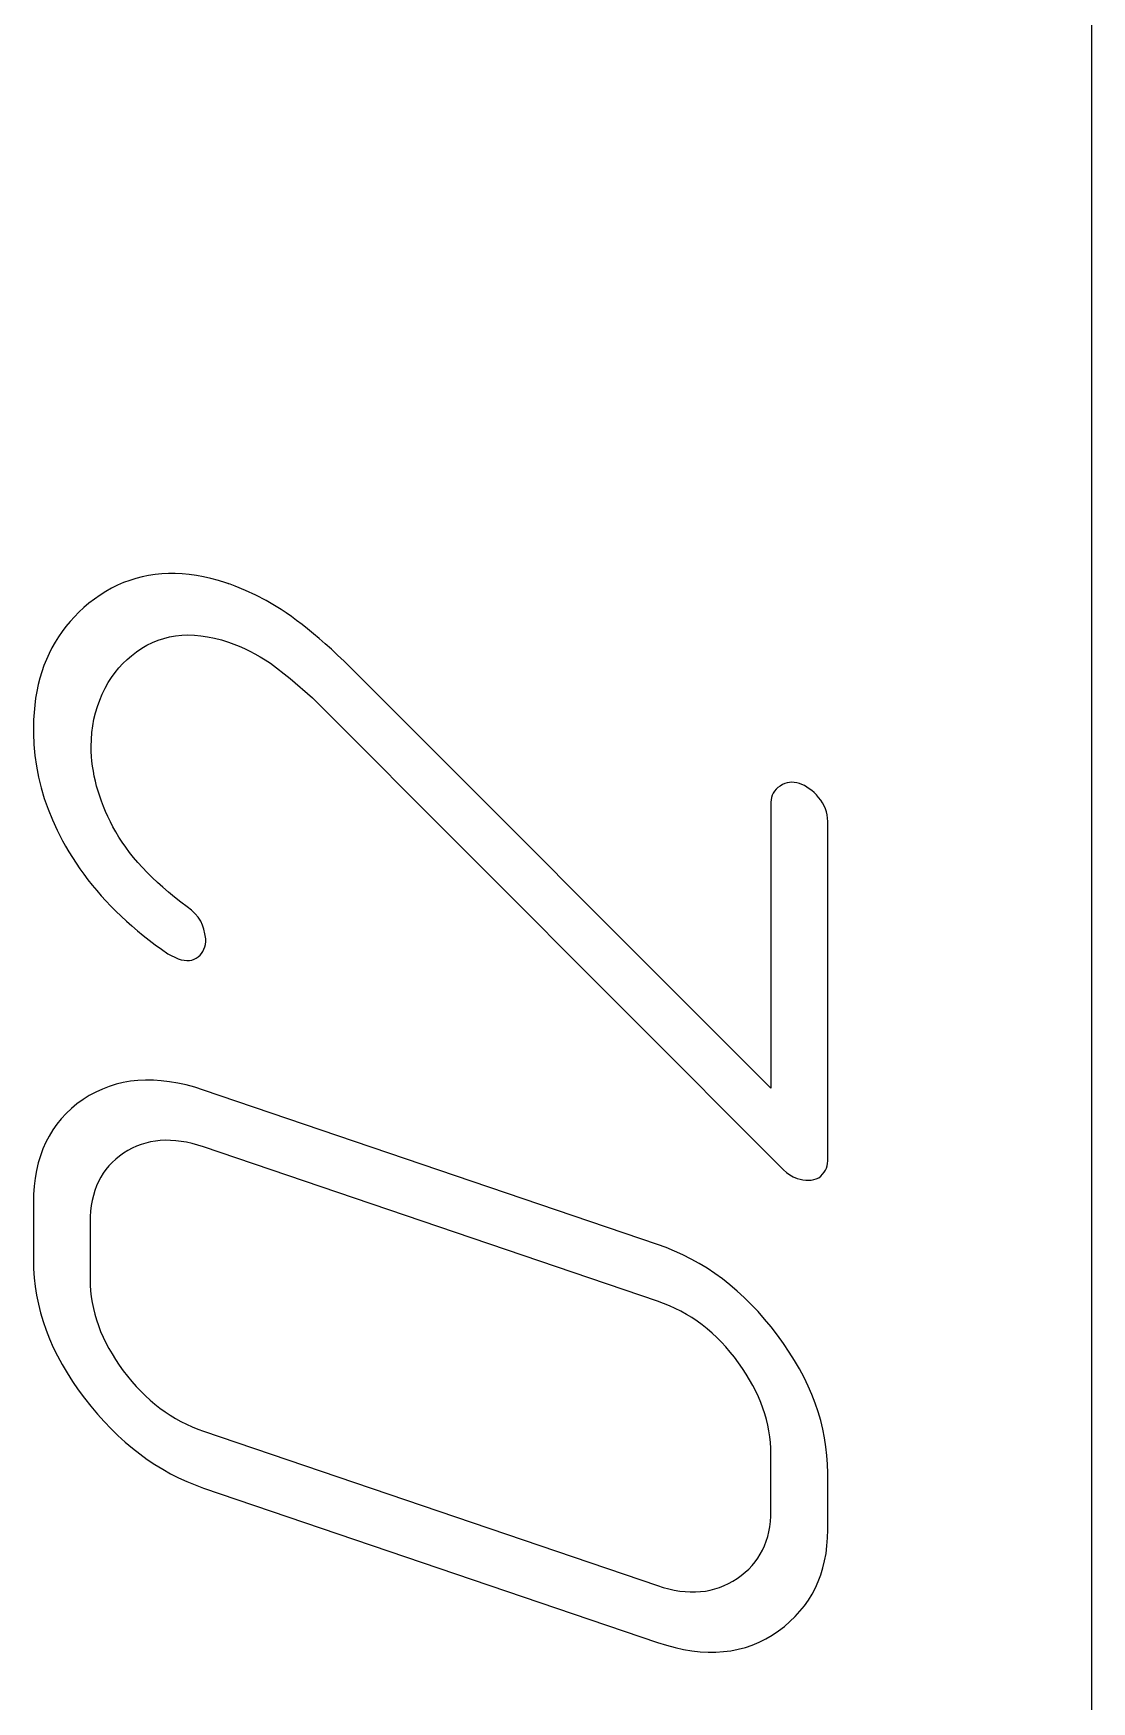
# Model space of a CAD drawing. Extents: x 10 to 1489, y -739 to -10.
# Drawn here: x 1448.01 to 1461.33, y -236.37 to -215.38 of the extents above; entities that cross this region are included whole.
import ezdxf

# ---------------------------------------------------------------- set-up
doc = ezdxf.new("R2010")
doc.units = 0

msp = doc.modelspace()

# ---------------------------------------------------------------- linework, layer by layer
at = {"layer": 'cut', "color": 0}
msp.add_line((1461.330294, -140.277504), (1461.330294, -250.177282), dxfattribs=at)
at = {"layer": 'mark', "color": 0}
for p, q in [((1449.143656, -222.28912), (1449.067835, -222.322003)), ((1449.220732, -222.260368), (1449.143656, -222.28912)), ((1449.299062, -222.235747), (1449.220732, -222.260368)), ((1449.378647, -222.215257), (1449.299062, -222.235747)), ((1449.459486, -222.198897), (1449.378647, -222.215257)), ((1449.54158, -222.186667), (1449.459486, -222.198897)), ((1449.624929, -222.178569), (1449.54158, -222.186667)), ((1449.709532, -222.174601), (1449.624929, -222.178569)), ((1449.79539, -222.174763), (1449.709532, -222.174601)), ((1449.882502, -222.179057), (1449.79539, -222.174763)), ((1449.970869, -222.187481), (1449.882502, -222.179057)), ((1450.060491, -222.200035), (1449.970869, -222.187481)), ((1450.151367, -222.216721), (1450.060491, -222.200035)), ((1450.243498, -222.237537), (1450.151367, -222.216721)), ((1450.336883, -222.262483), (1450.243498, -222.237537)), ((1450.431523, -222.29156), (1450.336883, -222.262483)), ((1450.455379, -222.299475), (1450.431523, -222.29156)), ((1450.461356, -222.301494), (1450.455379, -222.299475)), ((1450.464715, -222.302635), (1450.461356, -222.301494)), ((1450.468813, -222.304034), (1450.464715, -222.302635)), ((1450.485196, -222.3097), (1450.468813, -222.304034)), ((1448.777097, -222.49484), (1448.707549, -222.548376)), ((1448.8479, -222.445435), (1448.777097, -222.49484)), ((1448.919957, -222.40016), (1448.8479, -222.445435)), ((1448.993269, -222.359016), (1448.919957, -222.40016)), ((1449.067835, -222.322003), (1448.993269, -222.359016)), ((1450.550569, -222.333484), (1450.485196, -222.3097)), ((1450.680559, -222.386448), (1450.550569, -222.333484)), ((1450.80954, -222.446604), (1450.680559, -222.386448)), ((1450.937513, -222.513952), (1450.80954, -222.446604)), ((1451.064477, -222.588492), (1450.937513, -222.513952)), ((1448.524663, -222.717463), (1448.469848, -222.777798)), ((1448.582551, -222.659114), (1448.524663, -222.717463)), ((1448.643513, -222.602752), (1448.582551, -222.659114)), ((1448.707549, -222.548376), (1448.643513, -222.602752)), ((1451.127581, -222.628459), (1451.064477, -222.588492)), ((1451.190879, -222.670571), (1451.127581, -222.628459)), ((1451.255823, -222.715957), (1451.190879, -222.670571)), ((1451.322524, -222.764701), (1451.255823, -222.715957)), ((1448.36944, -222.904428), (1448.323847, -222.970722)), ((1448.418107, -222.84012), (1448.36944, -222.904428)), ((1448.469848, -222.777798), (1448.418107, -222.84012)), ((1451.390981, -222.816806), (1451.322524, -222.764701)), ((1451.461195, -222.87227), (1451.390981, -222.816806)), ((1451.533166, -222.931093), (1451.461195, -222.87227)), ((1451.606894, -222.993277), (1451.533166, -222.931093)), ((1448.241881, -223.10927), (1448.205509, -223.181524)), ((1448.281327, -223.039003), (1448.241881, -223.10927)), ((1448.323847, -222.970722), (1448.281327, -223.039003)), ((1449.306794, -223.159676), (1449.371831, -223.115426)), ((1449.371831, -223.115426), (1449.438598, -223.07634)), ((1449.438598, -223.07634), (1449.507094, -223.042418)), ((1449.507094, -223.042418), (1449.577319, -223.013659)), ((1449.577319, -223.013659), (1449.649272, -222.990064)), ((1449.649272, -222.990064), (1449.722955, -222.971632)), ((1449.722955, -222.971632), (1449.798367, -222.958364)), ((1449.798367, -222.958364), (1449.875508, -222.95026)), ((1449.875508, -222.95026), (1449.954378, -222.947318)), ((1449.954378, -222.947318), (1450.034977, -222.949541)), ((1450.034977, -222.949541), (1450.117305, -222.956927)), ((1450.117305, -222.956927), (1450.201362, -222.969477)), ((1450.201362, -222.969477), (1450.287148, -222.98719)), ((1450.287148, -222.98719), (1450.374663, -223.010067)), ((1450.374663, -223.010067), (1450.463907, -223.038107)), ((1450.463907, -223.038107), (1450.531485, -223.062416)), ((1450.531485, -223.062416), (1450.598616, -223.089251)), ((1450.598616, -223.089251), (1450.665302, -223.118611)), ((1450.665302, -223.118611), (1450.73154, -223.150495)), ((1451.682378, -223.05882), (1451.606894, -222.993277)), ((1451.75962, -223.127722), (1451.682378, -223.05882)), ((1451.838618, -223.199984), (1451.75962, -223.127722)), ((1448.141986, -223.33199), (1448.114834, -223.410202)), ((1448.17221, -223.255763), (1448.141986, -223.33199)), ((1448.205509, -223.181524), (1448.17221, -223.255763)), ((1449.084697, -223.361014), (1449.134836, -223.306521)), ((1449.134836, -223.306521), (1449.187766, -223.25588)), ((1449.187766, -223.25588), (1449.243485, -223.209089)), ((1449.243485, -223.209089), (1449.306794, -223.159676)), ((1450.73154, -223.150495), (1450.797333, -223.184905)), ((1450.797333, -223.184905), (1450.862678, -223.22184)), ((1450.862678, -223.22184), (1450.927578, -223.2613)), ((1450.927578, -223.2613), (1450.992031, -223.303285)), ((1450.992031, -223.303285), (1451.241919, -223.49536)), ((1451.919373, -223.275606), (1451.838618, -223.199984)), ((1457.293804, -228.652046), (1451.919373, -223.275606)), ((1448.090757, -223.490401), (1448.069753, -223.572586)), ((1448.114834, -223.410202), (1448.090757, -223.490401)), ((1448.912041, -223.617486), (1448.951019, -223.547592)), ((1448.951019, -223.547592), (1448.992788, -223.481549)), ((1448.992788, -223.481549), (1449.037347, -223.419356)), ((1449.037347, -223.419356), (1449.084697, -223.361014)), ((1451.241919, -223.49536), (1451.520266, -223.740003)), ((1448.036967, -223.742916), (1448.025184, -223.83106)), ((1448.051823, -223.656758), (1448.036967, -223.742916)), ((1448.069753, -223.572586), (1448.051823, -223.656758)), ((1448.814964, -223.845973), (1448.843233, -223.767751)), ((1448.843233, -223.767751), (1448.875852, -223.69123)), ((1448.875852, -223.69123), (1448.912041, -223.617486)), ((1451.520266, -223.740003), (1457.451393, -229.677044)), ((1448.016476, -223.921191), (1448.01084, -224.013308)), ((1448.025184, -223.83106), (1448.016476, -223.921191)), ((1448.771472, -224.007525), (1448.791043, -223.925898)), ((1448.791043, -223.925898), (1448.814964, -223.845973)), ((1448.008119, -224.131248), (1448.00811, -224.142122)), ((1448.00811, -224.142122), (1448.008132, -224.150825)), ((1448.008279, -224.107411), (1448.008119, -224.131248)), ((1448.008132, -224.150825), (1448.008491, -224.185605)), ((1448.01084, -224.013308), (1448.008279, -224.107411)), ((1448.008491, -224.185605), (1448.014226, -224.324223)), ((1448.738853, -224.262616), (1448.745377, -224.175884)), ((1448.745377, -224.175884), (1448.75625, -224.090853)), ((1448.75625, -224.090853), (1448.771472, -224.007525)), ((1448.014226, -224.324223), (1448.026843, -224.462041)), ((1448.736678, -224.351051), (1448.738853, -224.262616)), ((1448.737747, -224.412756), (1448.736678, -224.351051)), ((1448.026843, -224.462041), (1448.046342, -224.599059)), ((1448.046342, -224.599059), (1448.072724, -224.735276)), ((1448.740954, -224.474658), (1448.737747, -224.412756)), ((1448.746299, -224.536757), (1448.740954, -224.474658)), ((1448.753782, -224.599052), (1448.746299, -224.536757)), ((1448.763403, -224.661544), (1448.753782, -224.599052)), ((1448.072724, -224.735276), (1448.105988, -224.870693)), ((1448.775162, -224.724232), (1448.763403, -224.661544)), ((1448.789059, -224.787117), (1448.775162, -224.724232)), ((1448.805093, -224.850199), (1448.789059, -224.787117)), ((1457.466125, -224.817756), (1457.436884, -224.831035)), ((1457.495813, -224.808198), (1457.466125, -224.817756)), ((1457.525946, -224.802361), (1457.495813, -224.808198)), ((1457.556527, -224.800246), (1457.525946, -224.802361)), ((1457.587553, -224.801852), (1457.556527, -224.800246)), ((1457.619027, -224.807179), (1457.587553, -224.801852)), ((1457.650946, -224.816228), (1457.619027, -224.807179)), ((1457.682866, -224.82854), (1457.650946, -224.816228)), ((1448.105988, -224.870693), (1448.146133, -225.005309)), ((1448.146133, -225.005309), (1448.193161, -225.139125)), ((1448.823266, -224.913477), (1448.805093, -224.850199)), ((1448.843577, -224.976952), (1448.823266, -224.913477)), ((1448.866025, -225.040624), (1448.843577, -224.976952)), ((1457.29559, -225.020741), (1457.293804, -225.052054)), ((1457.300947, -224.991088), (1457.29559, -225.020741)), ((1457.309875, -224.963096), (1457.300947, -224.991088)), ((1457.322375, -224.936764), (1457.309875, -224.963096)), ((1457.338447, -224.912092), (1457.322375, -224.936764)), ((1457.35809, -224.88908), (1457.338447, -224.912092)), ((1457.381304, -224.867728), (1457.35809, -224.88908)), ((1457.408089, -224.848036), (1457.381304, -224.867728)), ((1457.436884, -224.831035), (1457.408089, -224.848036)), ((1457.714339, -224.8436), (1457.682866, -224.82854)), ((1457.745366, -224.861408), (1457.714339, -224.8436)), ((1457.775946, -224.881965), (1457.745366, -224.861408)), ((1457.80608, -224.90527), (1457.775946, -224.881965)), ((1457.835767, -224.931323), (1457.80608, -224.90527)), ((1457.865008, -224.960125), (1457.835767, -224.931323)), ((1457.893803, -224.991674), (1457.865008, -224.960125)), ((1457.920588, -225.025219), (1457.893803, -224.991674)), ((1457.943803, -225.060006), (1457.920588, -225.025219)), ((1448.193161, -225.139125), (1448.247071, -225.27214)), ((1448.890612, -225.104492), (1448.866025, -225.040624)), ((1448.917337, -225.168557), (1448.890612, -225.104492)), ((1448.946199, -225.232818), (1448.917337, -225.168557)), ((1448.9772, -225.297276), (1448.946199, -225.232818)), ((1457.293804, -225.052054), (1457.293804, -228.652046)), ((1457.963445, -225.096034), (1457.943803, -225.060006)), ((1457.979517, -225.133304), (1457.963445, -225.096034)), ((1457.992017, -225.171815), (1457.979517, -225.133304)), ((1458.000945, -225.211568), (1457.992017, -225.171815)), ((1458.006303, -225.252562), (1458.000945, -225.211568)), ((1448.247071, -225.27214), (1448.307864, -225.404355)), ((1448.307864, -225.404355), (1448.375538, -225.535769)), ((1449.010338, -225.36193), (1448.9772, -225.297276)), ((1449.046059, -225.42657), (1449.010338, -225.36193)), ((1449.084805, -225.490982), (1449.046059, -225.42657)), ((1458.008088, -225.294799), (1458.006303, -225.252562)), ((1458.008088, -229.566219), (1458.008088, -225.294799)), ((1448.375538, -225.535769), (1448.393532, -225.568498)), ((1448.393532, -225.568498), (1448.413306, -225.603831)), ((1448.413306, -225.603831), (1448.455618, -225.676582)), ((1449.126576, -225.555167), (1449.084805, -225.490982)), ((1449.171373, -225.619125), (1449.126576, -225.555167)), ((1449.219196, -225.682856), (1449.171373, -225.619125)), ((1448.455618, -225.676582), (1448.499838, -225.748507)), ((1448.499838, -225.748507), (1448.545967, -225.819605)), ((1448.545967, -225.819605), (1448.594003, -225.889876)), ((1449.270044, -225.74636), (1449.219196, -225.682856)), ((1449.323918, -225.809636), (1449.270044, -225.74636)), ((1449.380818, -225.872686), (1449.323918, -225.809636)), ((1449.440743, -225.935508), (1449.380818, -225.872686)), ((1448.594003, -225.889876), (1448.643947, -225.95932)), ((1448.643947, -225.95932), (1448.695799, -226.027938)), ((1448.695799, -226.027938), (1448.749559, -226.095728)), ((1449.503693, -225.998103), (1449.440743, -225.935508)), ((1449.56967, -226.060471), (1449.503693, -225.998103)), ((1449.638671, -226.122612), (1449.56967, -226.060471)), ((1448.749559, -226.095728), (1448.805226, -226.162691)), ((1448.805226, -226.162691), (1448.862802, -226.228828)), ((1448.862802, -226.228828), (1448.922285, -226.294137)), ((1448.922285, -226.294137), (1448.983677, -226.35862)), ((1449.710699, -226.184526), (1449.638671, -226.122612)), ((1449.785752, -226.246212), (1449.710699, -226.184526)), ((1449.863831, -226.307671), (1449.785752, -226.246212)), ((1448.983677, -226.35862), (1449.046976, -226.422275)), ((1449.046976, -226.422275), (1449.112183, -226.485104)), ((1449.112183, -226.485104), (1449.179298, -226.547106)), ((1449.944935, -226.368904), (1449.863831, -226.307671)), ((1449.998248, -226.410666), (1449.944935, -226.368904)), ((1450.04446, -226.454479), (1449.998248, -226.410666)), ((1450.083571, -226.500342), (1450.04446, -226.454479)), ((1450.115582, -226.548256), (1450.083571, -226.500342)), ((1449.179298, -226.547106), (1449.248321, -226.608281)), ((1449.248321, -226.608281), (1449.319252, -226.668629)), ((1449.319252, -226.668629), (1449.392091, -226.72815)), ((1450.135567, -226.597021), (1450.115582, -226.548256)), ((1450.152887, -226.650237), (1450.135567, -226.597021)), ((1450.167542, -226.707903), (1450.152887, -226.650237)), ((1450.179532, -226.770019), (1450.167542, -226.707903)), ((1449.392091, -226.72815), (1449.466837, -226.786844)), ((1449.466837, -226.786844), (1449.543492, -226.844711)), ((1449.543492, -226.844711), (1449.622054, -226.901752)), ((1449.622054, -226.901752), (1449.702525, -226.957965)), ((1450.141996, -226.929421), (1450.155509, -226.902036)), ((1450.155509, -226.902036), (1450.166019, -226.872404)), ((1450.166019, -226.872404), (1450.173527, -226.840523)), ((1450.173527, -226.840523), (1450.178031, -226.806395)), ((1450.178031, -226.806395), (1450.179532, -226.770019)), ((1449.702525, -226.957965), (1449.830649, -227.02292)), ((1449.830649, -227.02292), (1449.868876, -227.034178)), ((1449.868876, -227.034178), (1449.90521, -227.041332)), ((1449.90521, -227.041332), (1449.939649, -227.044383)), ((1449.939649, -227.044383), (1449.972195, -227.043331)), ((1449.972195, -227.043331), (1450.002847, -227.038175)), ((1450.002847, -227.038175), (1450.031604, -227.028916)), ((1450.031604, -227.028916), (1450.058469, -227.015553)), ((1450.058469, -227.015553), (1450.083439, -226.998088)), ((1450.083439, -226.998088), (1450.105961, -226.977447)), ((1450.105961, -226.977447), (1450.12548, -226.954558)), ((1450.12548, -226.954558), (1450.141996, -226.929421)), ((1449.049889, -228.600854), (1448.962347, -228.628218)), ((1449.139523, -228.579167), (1449.049889, -228.600854)), ((1449.23125, -228.563159), (1449.139523, -228.579167)), ((1449.32507, -228.552828), (1449.23125, -228.563159)), ((1449.420982, -228.548175), (1449.32507, -228.552828)), ((1449.518987, -228.549201), (1449.420982, -228.548175)), ((1449.619084, -228.555904), (1449.518987, -228.549201)), ((1449.721274, -228.568285), (1449.619084, -228.555904)), ((1449.825557, -228.586345), (1449.721274, -228.568285)), ((1449.931933, -228.610082), (1449.825557, -228.586345)), ((1448.633107, -228.794457), (1448.557424, -228.849151)), ((1448.712278, -228.74438), (1448.633107, -228.794457)), ((1448.793542, -228.699982), (1448.712278, -228.74438)), ((1448.876898, -228.661261), (1448.793542, -228.699982)), ((1448.962347, -228.628218), (1448.876898, -228.661261)), ((1450.040401, -228.639498), (1449.931933, -228.610082)), ((1450.150961, -228.674591), (1450.040401, -228.639498)), ((1455.865235, -230.616551), (1450.150961, -228.674591)), ((1448.420705, -228.969208), (1448.35967, -229.034572)), ((1448.486623, -228.907401), (1448.420705, -228.969208)), ((1448.557424, -228.849151), (1448.486623, -228.907401)), ((1448.252248, -229.175969), (1448.205862, -229.252003)), ((1448.303518, -229.103493), (1448.252248, -229.175969)), ((1448.35967, -229.034572), (1448.303518, -229.103493)), ((1448.127737, -229.41474), (1448.095999, -229.501443)), ((1448.164358, -229.331593), (1448.127737, -229.41474)), ((1448.205862, -229.252003), (1448.164358, -229.331593)), ((1449.19714, -229.43509), (1449.14382, -229.468005)), ((1449.251744, -229.405904), (1449.19714, -229.43509)), ((1449.307631, -229.380448), (1449.251744, -229.405904)), ((1449.364802, -229.358721), (1449.307631, -229.380448)), ((1449.423256, -229.340723), (1449.364802, -229.358721)), ((1449.482994, -229.326454), (1449.423256, -229.340723)), ((1449.544015, -229.315915), (1449.482994, -229.326454)), ((1449.606319, -229.309104), (1449.544015, -229.315915)), ((1449.669907, -229.306023), (1449.606319, -229.309104)), ((1449.734779, -229.306672), (1449.669907, -229.306023)), ((1449.800934, -229.311049), (1449.734779, -229.306672)), ((1449.868372, -229.319156), (1449.800934, -229.311049)), ((1449.937094, -229.330992), (1449.868372, -229.319156)), ((1450.0071, -229.346557), (1449.937094, -229.330992)), ((1450.078389, -229.365852), (1450.0071, -229.346557)), ((1450.150961, -229.388875), (1450.078389, -229.365852)), ((1455.865235, -231.330836), (1450.150961, -229.388875)), ((1448.069143, -229.591703), (1448.047171, -229.68552)), ((1448.095999, -229.501443), (1448.069143, -229.591703)), ((1448.959446, -229.626786), (1448.921583, -229.672627)), ((1449.000601, -229.583404), (1448.959446, -229.626786)), ((1449.045048, -229.54248), (1449.000601, -229.583404)), ((1449.092788, -229.504013), (1449.045048, -229.54248)), ((1449.14382, -229.468005), (1449.092788, -229.504013)), ((1457.992033, -229.656181), (1458.000952, -229.62763)), ((1458.000952, -229.62763), (1458.006304, -229.597643)), ((1458.006304, -229.597643), (1458.008088, -229.566219)), ((1448.030081, -229.782893), (1448.017874, -229.883822)), ((1448.047171, -229.68552), (1448.030081, -229.782893)), ((1448.827749, -229.824896), (1448.803056, -229.880568)), ((1448.855735, -229.771681), (1448.827749, -229.824896)), ((1448.887013, -229.720925), (1448.855735, -229.771681)), ((1448.921583, -229.672627), (1448.887013, -229.720925)), ((1457.451393, -229.677044), (1457.488844, -229.711643)), ((1457.488844, -229.711643), (1457.529881, -229.741218)), ((1457.529881, -229.741218), (1457.574502, -229.765772)), ((1457.574502, -229.765772), (1457.62271, -229.785303)), ((1457.62271, -229.785303), (1457.659735, -229.796312)), ((1457.659735, -229.796312), (1457.695868, -229.803893)), ((1457.695868, -229.803893), (1457.731108, -229.808045)), ((1457.731108, -229.808045), (1457.765455, -229.808768)), ((1457.765455, -229.808768), (1457.798909, -229.806064)), ((1457.798909, -229.806064), (1457.83147, -229.799931)), ((1457.83147, -229.799931), (1457.863139, -229.790369)), ((1457.863139, -229.790369), (1457.893914, -229.777379)), ((1457.893914, -229.777379), (1457.920674, -229.756013)), ((1457.920674, -229.756013), (1457.943865, -229.733211)), ((1457.943865, -229.733211), (1457.963489, -229.708971)), ((1457.963489, -229.708971), (1457.979545, -229.683294)), ((1457.979545, -229.683294), (1457.992033, -229.656181)), ((1448.01055, -229.988309), (1448.008108, -230.096352)), ((1448.017874, -229.883822), (1448.01055, -229.988309)), ((1448.748732, -230.062332), (1448.737208, -230.127837)), ((1448.763548, -229.999286), (1448.748732, -230.062332)), ((1448.781656, -229.938698), (1448.763548, -229.999286)), ((1448.803056, -229.880568), (1448.781656, -229.938698)), ((1448.008108, -230.096352), (1448.008108, -230.810636)), ((1448.724039, -230.266219), (1448.722393, -230.339097)), ((1448.728977, -230.195799), (1448.724039, -230.266219)), ((1448.737208, -230.127837), (1448.728977, -230.195799)), ((1448.722393, -230.339097), (1448.722393, -231.053381)), ((1455.974094, -230.655998), (1455.865235, -230.616551)), ((1456.081027, -230.699702), (1455.974094, -230.655998)), ((1456.186036, -230.747663), (1456.081027, -230.699702)), ((1448.008108, -230.810636), (1448.010619, -230.922901)), ((1456.289118, -230.79988), (1456.186036, -230.747663)), ((1456.390276, -230.856354), (1456.289118, -230.79988)), ((1456.489509, -230.917084), (1456.390276, -230.856354)), ((1448.010619, -230.922901), (1448.018153, -231.034696)), ((1448.018153, -231.034696), (1448.030709, -231.146022)), ((1448.722393, -231.053381), (1448.724025, -231.127359)), ((1456.586816, -230.982072), (1456.489509, -230.917084)), ((1456.682198, -231.051316), (1456.586816, -230.982072)), ((1456.775655, -231.124817), (1456.682198, -231.051316)), ((1448.030709, -231.146022), (1448.048287, -231.256879)), ((1448.048287, -231.256879), (1448.070887, -231.367266)), ((1448.724025, -231.127359), (1448.728922, -231.20108)), ((1448.728922, -231.20108), (1448.737083, -231.274543)), ((1448.737083, -231.274543), (1448.748509, -231.347748)), ((1455.941212, -231.358323), (1455.865235, -231.330836)), ((1456.867187, -231.202575), (1456.775655, -231.124817)), ((1456.956793, -231.28459), (1456.867187, -231.202575)), ((1457.044474, -231.370861), (1456.956793, -231.28459)), ((1448.070887, -231.367266), (1448.09851, -231.477183)), ((1448.09851, -231.477183), (1448.131155, -231.586631)), ((1448.748509, -231.347748), (1448.763199, -231.420695)), ((1448.763199, -231.420695), (1448.781154, -231.493385)), ((1448.781154, -231.493385), (1448.802373, -231.565818)), ((1456.01557, -231.38861), (1455.941212, -231.358323)), ((1456.08831, -231.421695), (1456.01557, -231.38861)), ((1456.159431, -231.45758), (1456.08831, -231.421695)), ((1456.228934, -231.496263), (1456.159431, -231.45758)), ((1456.296819, -231.537745), (1456.228934, -231.496263)), ((1456.363086, -231.582026), (1456.296819, -231.537745)), ((1457.13023, -231.461389), (1457.044474, -231.370861)), ((1457.214061, -231.556174), (1457.13023, -231.461389)), ((1448.131155, -231.586631), (1448.168822, -231.695609)), ((1448.168822, -231.695609), (1448.211512, -231.804118)), ((1448.802373, -231.565818), (1448.826857, -231.637992)), ((1448.826857, -231.637992), (1448.854605, -231.709909)), ((1448.854605, -231.709909), (1448.885618, -231.781568)), ((1456.427734, -231.629105), (1456.363086, -231.582026)), ((1456.490764, -231.678984), (1456.427734, -231.629105)), ((1456.552176, -231.731662), (1456.490764, -231.678984)), ((1456.611969, -231.787138), (1456.552176, -231.731662)), ((1457.295966, -231.655215), (1457.214061, -231.556174)), ((1457.375947, -231.758513), (1457.295966, -231.655215)), ((1448.211512, -231.804118), (1448.259224, -231.912157)), ((1448.259224, -231.912157), (1448.311958, -232.019727)), ((1448.885618, -231.781568), (1448.919895, -231.85297)), ((1448.919895, -231.85297), (1448.957437, -231.924114)), ((1448.957437, -231.924114), (1448.998243, -231.995)), ((1456.670145, -231.845414), (1456.611969, -231.787138)), ((1456.726701, -231.906488), (1456.670145, -231.845414)), ((1456.78164, -231.970361), (1456.726701, -231.906488)), ((1457.452495, -231.864133), (1457.375947, -231.758513)), ((1457.524105, -231.970139), (1457.452495, -231.864133)), ((1448.311958, -232.019727), (1448.369715, -232.126827)), ((1448.369715, -232.126827), (1448.432494, -232.233457)), ((1448.998243, -231.995), (1449.042314, -232.065629)), ((1449.042314, -232.065629), (1449.089649, -232.136)), ((1449.089649, -232.136), (1449.140249, -232.206113)), ((1456.83496, -232.037033), (1456.78164, -231.970361)), ((1456.886662, -232.106504), (1456.83496, -232.037033)), ((1456.935964, -232.17742), (1456.886662, -232.106504)), ((1457.590776, -232.076532), (1457.524105, -231.970139)), ((1457.652509, -232.18331), (1457.590776, -232.076532)), ((1448.432494, -232.233457), (1448.500295, -232.339618)), ((1448.500295, -232.339618), (1448.573118, -232.44531)), ((1449.140249, -232.206113), (1449.193164, -232.274697)), ((1449.193164, -232.274697), (1449.247447, -232.340482)), ((1449.247447, -232.340482), (1449.303097, -232.403466)), ((1456.982086, -232.248426), (1456.935964, -232.17742)), ((1457.025027, -232.319523), (1456.982086, -232.248426)), ((1457.064787, -232.390711), (1457.025027, -232.319523)), ((1457.709303, -232.290475), (1457.652509, -232.18331)), ((1457.761158, -232.398026), (1457.709303, -232.290475)), ((1448.573118, -232.44531), (1448.650964, -232.550532)), ((1448.650964, -232.550532), (1448.732158, -232.653376)), ((1449.303097, -232.403466), (1449.360114, -232.46365)), ((1449.360114, -232.46365), (1449.418499, -232.521033)), ((1449.418499, -232.521033), (1449.47825, -232.575617)), ((1449.47825, -232.575617), (1449.539369, -232.6274)), ((1457.101366, -232.461989), (1457.064787, -232.390711)), ((1457.134764, -232.533358), (1457.101366, -232.461989)), ((1457.164982, -232.604818), (1457.134764, -232.533358)), ((1457.808075, -232.505964), (1457.761158, -232.398026)), ((1457.850053, -232.614287), (1457.808075, -232.505964)), ((1448.732158, -232.653376), (1448.815026, -232.751935)), ((1448.815026, -232.751935), (1448.899569, -232.846207)), ((1449.539369, -232.6274), (1449.601855, -232.676383)), ((1449.601855, -232.676383), (1449.665708, -232.722566)), ((1449.665708, -232.722566), (1449.730928, -232.765948)), ((1449.730928, -232.765948), (1449.797516, -232.806531)), ((1457.192018, -232.676369), (1457.164982, -232.604818)), ((1457.215874, -232.74801), (1457.192018, -232.676369)), ((1457.23655, -232.819742), (1457.215874, -232.74801)), ((1457.887092, -232.722997), (1457.850053, -232.614287)), ((1457.919193, -232.832094), (1457.887092, -232.722997)), ((1448.899569, -232.846207), (1448.985785, -232.936193)), ((1448.985785, -232.936193), (1449.073675, -233.021894)), ((1449.797516, -232.806531), (1449.865471, -232.844313)), ((1449.865471, -232.844313), (1449.934792, -232.879295)), ((1449.934792, -232.879295), (1450.005482, -232.911477)), ((1450.005482, -232.911477), (1450.077538, -232.940858)), ((1450.077538, -232.940858), (1450.150961, -232.96744)), ((1450.150961, -232.96744), (1455.865235, -234.9094)), ((1457.254044, -232.891564), (1457.23655, -232.819742)), ((1457.268358, -232.963478), (1457.254044, -232.891564)), ((1457.27949, -233.035481), (1457.268358, -232.963478)), ((1457.946356, -232.941576), (1457.919193, -232.832094)), ((1457.968579, -233.051445), (1457.946356, -232.941576)), ((1449.073675, -233.021894), (1449.16324, -233.103308)), ((1449.16324, -233.103308), (1449.254479, -233.180436)), ((1449.254479, -233.180436), (1449.347391, -233.253279)), ((1457.287442, -233.107576), (1457.27949, -233.035481)), ((1457.292214, -233.179761), (1457.287442, -233.107576)), ((1457.293804, -233.252037), (1457.292214, -233.179761)), ((1457.985865, -233.1617), (1457.968579, -233.051445)), ((1457.998211, -233.272341), (1457.985865, -233.1617)), ((1449.347391, -233.253279), (1449.441978, -233.321835)), ((1449.441978, -233.321835), (1449.538239, -233.386106)), ((1449.538239, -233.386106), (1449.636174, -233.446091)), ((1457.293804, -233.966322), (1457.293804, -233.252037)), ((1458.005619, -233.383369), (1457.998211, -233.272341)), ((1458.008088, -233.494782), (1458.005619, -233.383369)), ((1449.636174, -233.446091), (1449.735783, -233.501789)), ((1449.735783, -233.501789), (1449.837067, -233.553202)), ((1449.837067, -233.553202), (1449.940024, -233.600328)), ((1449.940024, -233.600328), (1450.044656, -233.643169)), ((1458.008088, -234.209067), (1458.008088, -233.494782)), ((1450.044656, -233.643169), (1450.150961, -233.681724)), ((1450.150961, -233.681724), (1455.865235, -235.623684)), ((1457.287163, -234.103071), (1457.292144, -234.035777)), ((1457.292144, -234.035777), (1457.293804, -233.966322)), ((1457.2523, -234.291992), (1457.267242, -234.231179)), ((1457.267242, -234.231179), (1457.278863, -234.168205)), ((1457.278863, -234.168205), (1457.287163, -234.103071)), ((1458.005661, -234.310292), (1458.008088, -234.209067)), ((1457.159332, -234.513636), (1457.187554, -234.461466)), ((1457.187554, -234.461466), (1457.212456, -234.407135)), ((1457.212456, -234.407135), (1457.234038, -234.350644)), ((1457.234038, -234.350644), (1457.2523, -234.291992)), ((1457.986241, -234.504026), (1457.998378, -234.408612)), ((1457.998378, -234.408612), (1458.005661, -234.310292)), ((1457.013238, -234.70071), (1457.054742, -234.657182)), ((1457.054742, -234.657182), (1457.092925, -234.611494)), ((1457.092925, -234.611494), (1457.127789, -234.563645)), ((1457.127789, -234.563645), (1457.159332, -234.513636)), ((1457.9207, -234.772834), (1457.947402, -234.686137)), ((1457.947402, -234.686137), (1457.969249, -234.596534)), ((1457.969249, -234.596534), (1457.986241, -234.504026)), ((1456.704031, -234.909196), (1456.760155, -234.882691)), ((1456.760155, -234.882691), (1456.81508, -234.852402)), ((1456.81508, -234.852402), (1456.868805, -234.818329)), ((1456.868805, -234.818329), (1456.92027, -234.781283)), ((1456.92027, -234.781283), (1456.968414, -234.742077)), ((1456.968414, -234.742077), (1457.013238, -234.70071)), ((1457.852731, -234.937511), (1457.889143, -234.856625)), ((1457.889143, -234.856625), (1457.9207, -234.772834)), ((1455.865235, -234.9094), (1455.936957, -234.932089)), ((1455.936957, -234.932089), (1456.007478, -234.950995)), ((1456.007478, -234.950995), (1456.0768, -234.966116)), ((1456.0768, -234.966116), (1456.144922, -234.977452)), ((1456.144922, -234.977452), (1456.211845, -234.985005)), ((1456.211845, -234.985005), (1456.277567, -234.988774)), ((1456.277567, -234.988774), (1456.34209, -234.988758)), ((1456.34209, -234.988758), (1456.405413, -234.984958)), ((1456.405413, -234.984958), (1456.467536, -234.977374)), ((1456.467536, -234.977374), (1456.52846, -234.966006)), ((1456.52846, -234.966006), (1456.588183, -234.950853)), ((1456.588183, -234.950853), (1456.646707, -234.931917)), ((1456.646707, -234.931917), (1456.704031, -234.909196)), ((1457.714367, -235.162734), (1457.765343, -235.090565)), ((1457.765343, -235.090565), (1457.811465, -235.015491)), ((1457.811465, -235.015491), (1457.852731, -234.937511)), ((1457.532308, -235.361805), (1457.597849, -235.298353)), ((1457.597849, -235.298353), (1457.658535, -235.231996)), ((1457.658535, -235.231996), (1457.714367, -235.162734)), ((1457.307894, -235.533227), (1457.386661, -235.47999)), ((1457.386661, -235.47999), (1457.461912, -235.42235)), ((1457.461912, -235.42235), (1457.532308, -235.361805)), ((1455.865235, -235.623684), (1455.976647, -235.658959)), ((1455.976647, -235.658959), (1456.085882, -235.688333)), ((1456.085882, -235.688333), (1456.192941, -235.711807)), ((1456.192941, -235.711807), (1456.297824, -235.72938)), ((1456.297824, -235.72938), (1456.40053, -235.741051)), ((1456.599414, -235.746693), (1456.695591, -235.740662)), ((1456.695591, -235.740662), (1456.789592, -235.728731)), ((1456.789592, -235.728731), (1456.881416, -235.710899)), ((1456.881416, -235.710899), (1456.971065, -235.687166)), ((1456.971065, -235.687166), (1457.058537, -235.657533)), ((1457.058537, -235.657533), (1457.143832, -235.621998)), ((1457.143832, -235.621998), (1457.226951, -235.580563)), ((1457.226951, -235.580563), (1457.307894, -235.533227)), ((1456.40053, -235.741051), (1456.50106, -235.746822)), ((1456.50106, -235.746822), (1456.599414, -235.746693))]:
    msp.add_line(p, q, dxfattribs=at)

doc.saveas('drawing.dxf')
